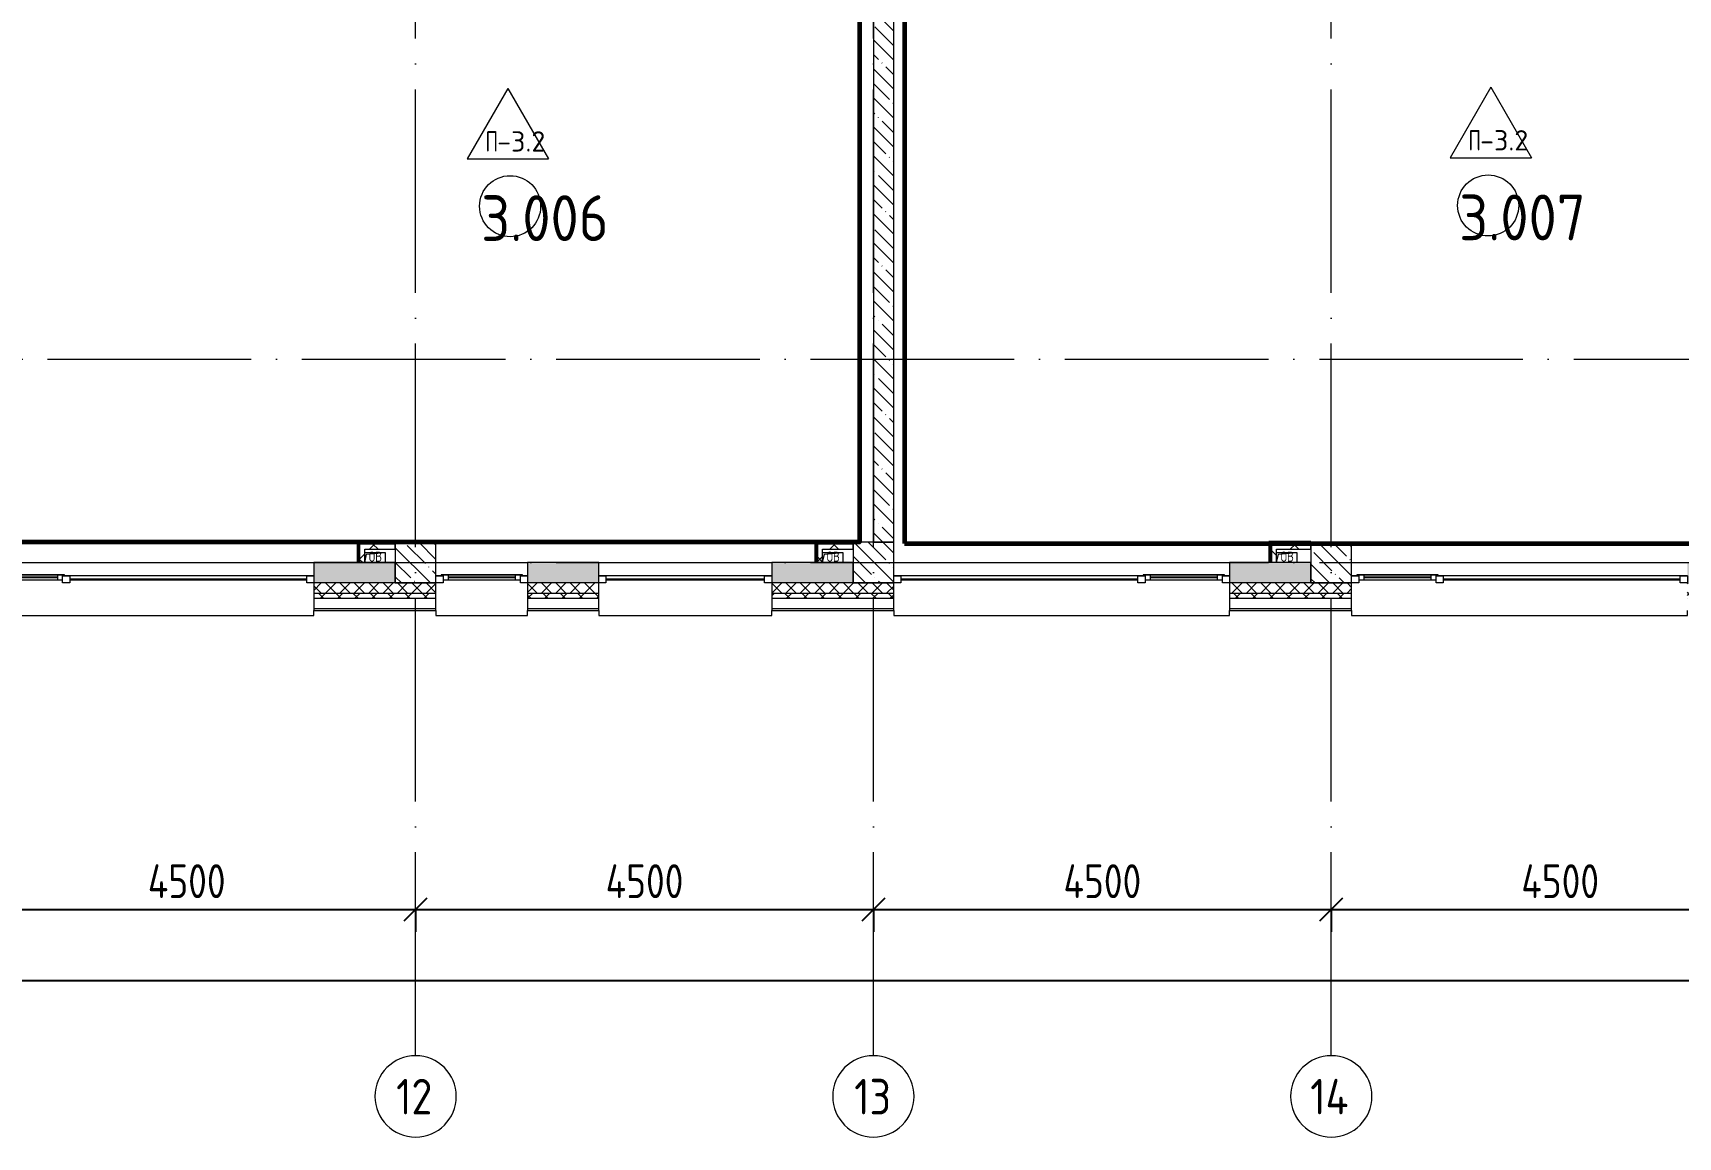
# Model space of a CAD drawing. Header units: millimetres. Extents: x -592259 to 288321, y -552984 to 293768.
# Drawn here: x 43100 to 59271, y -221364 to -210508 of the extents above; entities that cross this region are included whole.
import ezdxf

# ---------------------------------------------------------------- set-up
doc = ezdxf.new("R2010")
doc.units = ezdxf.units.MM
doc.linetypes.add('ADSK_Линия сетки', pattern=[2500, 2000, -250, 0, -250])
doc.layers.get('Defpoints').update_dxf_attribs({"color": 250})
for name, color, linetype, lineweight in [('2)Фархверки', 40, 'Continuous', 30), ('6.1) Шпаклевка 5 вып.', 160, 'Continuous', 60), ('A-____-____-DIMS', 250, 'Continuous', 9), ('A-AREA-____-IDEN', 250, 'Continuous', 9), ('A-DETL-GENF-OTLN', 250, 'Continuous', 5), ('A-FLOR-____-IDEN', 250, 'Continuous', 9), ('A-FLOR-____-OTLN', 250, 'Continuous', 9), ('A-GLAZ-____-MCUT', 250, 'Continuous', 9), ('A-GLAZ-____-OTLN', 250, 'Continuous', 5), ('A-WALL-____-MCUT', 250, 'Continuous', 13), ('A-WALL-____-PATT', 250, 'Continuous', 13), ('A-WALL-FNSH-MCUT', 250, 'Continuous', 13), ('I-WALL-____-OTLN', 250, 'Continuous', 9), ('S-COLS-____-MCUT', 250, 'Continuous', 25), ('S-COLS-____-OTLN', 250, 'Continuous', 9), ('S-GRID-____-IDEN', 250, 'Continuous', 9), ('S-GRID-____-OTLN', 250, 'Continuous', 9)]:
    doc.layers.add(name, color=color, linetype=linetype, lineweight=lineweight)
doc.styles.add('GOST Common', font='', dxfattribs={"width": 0.9, "height": 350})
doc.styles.add('ISOCPEUR', font='isocpeur.ttf', dxfattribs={"width": 0.8, "height": 100})
doc.styles.add('ISOCPEUR_1', font='isocpeur.ttf', dxfattribs={"width": 0.9, "height": 250})
doc.styles.add('ISOCPEUR_2', font='isocpeur.ttf', dxfattribs={"height": 160})
doc.styles.get("Standard").update_dxf_attribs({"font": 'ГОСТ тип А.ttf'})
doc.styles.get('GOST Common').set_extended_font_data('GOST Common')
doc.dimstyles.new('А3', dxfattribs={"dimtxt": 333, "dimasz": 222, "dimexe": 222, "dimexo": 111, "dimgap": 111, "dimtad": 1, "dimtoh": 1, "dimdec": 0, "dimrnd": 0.0015, "dimzin": 0, "dimdsep": 46, "dimtxsty": 'Standard', "dimblk": 'OBLIQUE', "dimcen": 0, "dimclrd": 7, "dimclre": 7, "dimclrt": 7, "dimadec": 0, "dimazin": 0, "dimtfac": 1, "dimtdec": 0, "dimtofl": 0, "dimtmove": 0, "dimatfit": 3, "dimfxl": 1, "dimtolj": 1, "dimtzin": 0, "dimarcsym": 0})
pattern_1 = [(135, (-3188.22, -259241.39), (-142.5612, -142.5612), []), (135, (-3045.66, -259241.39), (-142.5612, -142.5612), [252.016, -50.403, 3.353, -47.05])]
pattern_2 = [(45, (-3188.22, -259241.39), (-141.42136, 141.42136), []), (135, (-3188.22, -259241.39), (-141.42136, -141.42136), [])]

# ---------------------------------------------------------------- blocks, each defined once
blk = doc.blocks.new('Окно_СКБ_2Ст1 - Окно_СКБ_2Ст 3400-29018936-АР1_Маркировочный план 3 этажа')
at = {"layer": 'A-GLAZ-____-MCUT'}
for p, q in [((-1650, -195), (-1650, -125)), ((-1650, -125), (-1580, -125)), ((-1580, -125), (-1580, -195)), ((-820, -155), (-1580, -155)), ((-1580, -155), (-1580, -195)), ((-1530, -205), (-1530, -155)), ((-870, -205), (-870, -155)), ((-820, -195), (-820, -125)), ((-820, -125), (-750, -125)), ((-820, -195), (-820, -155)), ((-750, -125), (-750, -195)), ((1580, -195), (1580, -125)), ((1580, -125), (1650, -125)), ((1650, -125), (1650, -195)), ((-1580, -195), (-1650, -195)), ((-1580, -195), (-1600, -195)), ((-1600, -195), (-1600, -205)), ((-1600, -205), (-800, -205)), ((-800, -205), (-1600, -205)), ((-750, -195), (-820, -195)), ((-800, -195), (-820, -195)), ((-800, -205), (-800, -195)), ((1650, -195), (1580, -195))]:
    blk.add_line(p, q, dxfattribs=at)
at = {"layer": 'A-GLAZ-____-MCUT', "lineweight": 5}
for p, q in [((1580, -155), (-750, -155)), ((-1530, -175), (-870, -175)), ((-870, -185), (-1530, -185)), ((1580, -165), (-750, -165))]:
    blk.add_line(p, q, dxfattribs=at)
at = {"layer": 'A-GLAZ-____-OTLN'}
for p, q in [((-1650, -195), (-1600, -195)), ((-800, -195), (1650, -195))]:
    blk.add_line(p, q, dxfattribs=at)
blk = doc.blocks.new('Окно_СКБ_2Ст1 - Окно_СКБ_2Ст 3300_ОК2-29018968-АР1_Маркировочный план 3 этажа')
at = {"layer": 'A-GLAZ-____-MCUT'}
for p, q in [((-1650, -195), (-1650, -125)), ((-1650, -125), (-1580, -125)), ((-1580, -125), (-1580, -195)), ((750, -195), (750, -125)), ((750, -125), (820, -125)), ((820, -125), (820, -195)), ((1580, -155), (820, -155)), ((820, -155), (820, -195)), ((870, -205), (870, -155)), ((1530, -205), (1530, -155)), ((1580, -195), (1580, -125)), ((1580, -125), (1650, -125)), ((1580, -195), (1580, -155)), ((1650, -125), (1650, -195)), ((-1580, -195), (-1650, -195)), ((820, -195), (750, -195)), ((820, -195), (800, -195)), ((800, -195), (800, -205)), ((800, -205), (1600, -205)), ((1600, -205), (800, -205)), ((1650, -195), (1580, -195)), ((1600, -195), (1580, -195)), ((1600, -205), (1600, -195))]:
    blk.add_line(p, q, dxfattribs=at)
at = {"layer": 'A-GLAZ-____-MCUT', "lineweight": 5}
for p, q in [((750, -155), (-1580, -155)), ((750, -165), (-1580, -165)), ((870, -175), (1530, -175)), ((1530, -185), (870, -185))]:
    blk.add_line(p, q, dxfattribs=at)
at = {"layer": 'A-GLAZ-____-OTLN'}
for p, q in [((-1650, -195), (800, -195)), ((1600, -195), (1650, -195))]:
    blk.add_line(p, q, dxfattribs=at)
blk = doc.blocks.new('Окно_СКБ_2Ст1 - Окно_СКБ_2Ст_3300_ОК1-29020644-АР1_Маркировочный план 3 этажа')
at = {"layer": 'A-GLAZ-____-MCUT'}
for p, q in [((-1650, -195), (-1650, -125)), ((-1650, -125), (-1580, -125)), ((-1580, -125), (-1580, -195)), ((750, -195), (750, -125)), ((750, -125), (820, -125)), ((820, -125), (820, -195)), ((1580, -155), (820, -155)), ((820, -155), (820, -195)), ((870, -205), (870, -155)), ((1530, -205), (1530, -155)), ((1580, -195), (1580, -125)), ((1580, -125), (1650, -125)), ((1580, -195), (1580, -155)), ((1650, -125), (1650, -195)), ((-1580, -195), (-1650, -195)), ((820, -195), (750, -195)), ((820, -195), (800, -195)), ((800, -195), (800, -205)), ((800, -205), (1600, -205)), ((1600, -205), (800, -205)), ((1650, -195), (1580, -195)), ((1600, -195), (1580, -195)), ((1600, -205), (1600, -195))]:
    blk.add_line(p, q, dxfattribs=at)
at = {"layer": 'A-GLAZ-____-MCUT', "lineweight": 5}
for p, q in [((750, -155), (-1580, -155)), ((750, -165), (-1580, -165)), ((870, -175), (1530, -175)), ((1530, -185), (870, -185))]:
    blk.add_line(p, q, dxfattribs=at)
at = {"layer": 'A-GLAZ-____-OTLN'}
for p, q in [((-1650, -195), (800, -195)), ((1600, -195), (1650, -195))]:
    blk.add_line(p, q, dxfattribs=at)
blk = doc.blocks.new('Окно_СКБ_1Ст1 - 120_Окно_СКБ_1Ст_900_ОК3л-29018700-АР1_Маркировочный план 3 этажа')
at = {"layer": 'A-GLAZ-____-MCUT'}
for p, q in [((-450, -195), (-450, -125)), ((-450, -125), (-380, -125)), ((-380, -125), (-380, -195)), ((380, -155), (-380, -155)), ((-380, -155), (-380, -195)), ((-330, -205), (-330, -155)), ((330, -205), (330, -155)), ((380, -195), (380, -125)), ((380, -125), (450, -125)), ((380, -195), (380, -155)), ((450, -125), (450, -195)), ((-380, -195), (-450, -195)), ((-380, -195), (-400, -195)), ((-400, -195), (-400, -205)), ((-400, -205), (400, -205)), ((400, -205), (-400, -205)), ((450, -195), (380, -195)), ((400, -195), (380, -195)), ((400, -205), (400, -195))]:
    blk.add_line(p, q, dxfattribs=at)
at = {"layer": 'A-GLAZ-____-MCUT', "lineweight": 5}
for p, q in [((-330, -175), (330, -175)), ((330, -185), (-330, -185))]:
    blk.add_line(p, q, dxfattribs=at)
at = {"layer": 'A-GLAZ-____-OTLN'}
for p, q in [((-450, -195), (-400, -195)), ((400, -195), (450, -195))]:
    blk.add_line(p, q, dxfattribs=at)
blk = doc.blocks.new('Окно_СКБ_1Ст1 - 120_Окно_СКБ_1Ст_1700_ОК19Л-29018918-АР1_Маркировочный план 3 этажа')
at = {"layer": 'A-GLAZ-____-MCUT'}
for p, q in [((-850, -195), (-850, -125)), ((-850, -125), (-780, -125)), ((-780, -125), (-780, -195)), ((780, -195), (780, -125)), ((780, -125), (850, -125)), ((850, -125), (850, -195)), ((-780, -195), (-850, -195)), ((850, -195), (780, -195))]:
    blk.add_line(p, q, dxfattribs=at)
at = {"layer": 'A-GLAZ-____-MCUT', "lineweight": 5}
for p, q in [((780, -155), (-780, -155)), ((780, -165), (-780, -165))]:
    blk.add_line(p, q, dxfattribs=at)
at = {"layer": 'A-GLAZ-____-OTLN'}
blk.add_line((-850, -195), (850, -195), dxfattribs=at)
blk = doc.blocks.new('WNW_Отлив1 - Отлив_металлический 2-28598290-АР1_Маркировочный план 3 этажа')
at = {"layer": 'A-GLAZ-____-OTLN'}
for p, q in [((1650, 320), (-1650, 320)), ((-1650, 320), (-1650, 270)), ((1650, 270), (1650, 320))]:
    blk.add_line(p, q, dxfattribs=at)
blk = doc.blocks.new('WNW_Отлив1 - Отлив_металлический 2-28596055-АР1_Маркировочный план 3 этажа')
at = {"layer": 'A-GLAZ-____-OTLN'}
for p, q in [((450, 320), (-450, 320)), ((-450, 320), (-450, 270)), ((450, 270), (450, 320))]:
    blk.add_line(p, q, dxfattribs=at)
blk = doc.blocks.new('WNW_Отлив1 - Отлив_металлический 2-28595994-АР1_Маркировочный план 3 этажа')
at = {"layer": 'A-GLAZ-____-OTLN'}
for p, q in [((850, 320), (-850, 320)), ((-850, 320), (-850, 270)), ((850, 270), (850, 320))]:
    blk.add_line(p, q, dxfattribs=at)
blk = doc.blocks.new('_Wn_-As_OpeningMEP_floor__Rectangular - _Wn_-As_OpeningMEP_floor__Rectangular-35307840-АР1_Маркировочный план 3 этажа')
at = {"layer": 'A-DETL-GENF-OTLN', "lineweight": 5}
for p, q in [((-100, 0), (-82, 82)), ((-82, 82), (100, 100))]:
    blk.add_line(p, q, dxfattribs=at)
blk = doc.blocks.new('_Wn_-As_OpeningMEP_floor__Rectangular - _Wn_-As_OpeningMEP_floor__Rectangular-V80-АР1_Маркировочный план 3 этажа')
at = {"layer": 'A-DETL-GENF-OTLN', "lineweight": 5}
for p, q in [((-100, 0), (-82, 82)), ((-82, 82), (100, 100))]:
    blk.add_line(p, q, dxfattribs=at)
blk = doc.blocks.new('Ось сетки - Круг_Ø8 мм-39983606-АР1_Маркировочный план 3 этажа')
at = {"layer": 'S-GRID-____-IDEN'}
for start, end in [(360, 180), (180, 360)]:
    blk.add_arc((0, 0), 4, start, end, dxfattribs=at)
blk = doc.blocks.new('_Oblique')
at = {"color": 0, "linetype": 'ByBlock', "lineweight": -2}
blk.add_line((-0.5, -0.5), (0.5, 0.5), dxfattribs=at)
blk = doc.blocks.new('*D3084')
at = {"layer": 'A-____-____-DIMS', "color": 7, "lineweight": -2, "transparency": 16777216}
for p, q in [((42362, -219125), (46862, -219125)), ((42362, -219136), (42362, -219347)), ((46862, -219136), (46862, -219347))]:
    blk.add_line(p, q, dxfattribs=at)
at = {"layer": 'Defpoints', "color": 0, "transparency": 16777216}
for p in [(42362, -219025), (46862, -219025), (46862, -219125)]:
    blk.add_point(p, dxfattribs=at)
at = {"layer": 'A-____-____-DIMS', "color": 7, "lineweight": -2, "transparency": 16777216, "xscale": 222, "yscale": 222, "zscale": 222, "rotation": 180}
blk.add_blockref('_Oblique', (42362, -219125), dxfattribs=at)
at = {"layer": 'A-____-____-DIMS', "color": 7, "lineweight": -2, "transparency": 16777216, "xscale": 222, "yscale": 222, "zscale": 222}
blk.add_blockref('_Oblique', (46862, -219125), dxfattribs=at)
at = {"layer": 'A-____-____-DIMS', "color": 7, "transparency": 16777216, "insert": (44612, -218848), "char_height": 333, "width": 2.57, "attachment_point": 5}
blk.add_mtext('\\A1;4500', dxfattribs=at)
blk = doc.blocks.new('*D3085')
at = {"layer": 'A-____-____-DIMS', "color": 7, "lineweight": -2, "transparency": 16777216}
for p, q in [((46862, -219125), (51362, -219125)), ((46862, -219136), (46862, -219347)), ((51362, -219136), (51362, -219347))]:
    blk.add_line(p, q, dxfattribs=at)
at = {"layer": 'Defpoints', "color": 0, "transparency": 16777216}
for p in [(46862, -219025), (51362, -219025), (51362, -219125)]:
    blk.add_point(p, dxfattribs=at)
at = {"layer": 'A-____-____-DIMS', "color": 7, "lineweight": -2, "transparency": 16777216, "xscale": 222, "yscale": 222, "zscale": 222, "rotation": 180}
blk.add_blockref('_Oblique', (46862, -219125), dxfattribs=at)
at = {"layer": 'A-____-____-DIMS', "color": 7, "lineweight": -2, "transparency": 16777216, "xscale": 222, "yscale": 222, "zscale": 222}
blk.add_blockref('_Oblique', (51362, -219125), dxfattribs=at)
at = {"layer": 'A-____-____-DIMS', "color": 7, "transparency": 16777216, "insert": (49112, -218848), "char_height": 333, "width": 2.57, "attachment_point": 5}
blk.add_mtext('\\A1;4500', dxfattribs=at)
blk = doc.blocks.new('*D3086')
at = {"layer": 'A-____-____-DIMS', "color": 7, "lineweight": -2, "transparency": 16777216}
for p, q in [((51362, -219125), (55862, -219125)), ((51362, -219136), (51362, -219347)), ((55862, -219136), (55862, -219347))]:
    blk.add_line(p, q, dxfattribs=at)
at = {"layer": 'Defpoints', "color": 0, "transparency": 16777216}
for p in [(51362, -219025), (55862, -219025), (55862, -219125)]:
    blk.add_point(p, dxfattribs=at)
at = {"layer": 'A-____-____-DIMS', "color": 7, "lineweight": -2, "transparency": 16777216, "xscale": 222, "yscale": 222, "zscale": 222, "rotation": 180}
blk.add_blockref('_Oblique', (51362, -219125), dxfattribs=at)
at = {"layer": 'A-____-____-DIMS', "color": 7, "lineweight": -2, "transparency": 16777216, "xscale": 222, "yscale": 222, "zscale": 222}
blk.add_blockref('_Oblique', (55862, -219125), dxfattribs=at)
at = {"layer": 'A-____-____-DIMS', "color": 7, "transparency": 16777216, "insert": (53612, -218848), "char_height": 333, "width": 2.57, "attachment_point": 5}
blk.add_mtext('\\A1;4500', dxfattribs=at)
blk = doc.blocks.new('*D3087')
at = {"layer": 'A-____-____-DIMS', "color": 7, "lineweight": -2, "transparency": 16777216}
for p, q in [((55862, -219125), (60362, -219125)), ((55862, -219136), (55862, -219347)), ((60362, -219136), (60362, -219347))]:
    blk.add_line(p, q, dxfattribs=at)
at = {"layer": 'Defpoints', "color": 0, "transparency": 16777216}
for p in [(55862, -219025), (60362, -219025), (60362, -219125)]:
    blk.add_point(p, dxfattribs=at)
at = {"layer": 'A-____-____-DIMS', "color": 7, "lineweight": -2, "transparency": 16777216, "xscale": 222, "yscale": 222, "zscale": 222, "rotation": 180}
blk.add_blockref('_Oblique', (55862, -219125), dxfattribs=at)
at = {"layer": 'A-____-____-DIMS', "color": 7, "lineweight": -2, "transparency": 16777216, "xscale": 222, "yscale": 222, "zscale": 222}
blk.add_blockref('_Oblique', (60362, -219125), dxfattribs=at)
at = {"layer": 'A-____-____-DIMS', "color": 7, "transparency": 16777216, "insert": (58112, -218848), "char_height": 333, "width": 2.57, "attachment_point": 5}
blk.add_mtext('\\A1;4500', dxfattribs=at)
blk = doc.blocks.new('AAR_СКБ_Марка_Помещения_мал - Номер-28977439-АР1_Маркировочный план 3 этажа')
at = {"layer": 'A-AREA-____-IDEN'}
blk.add_circle((-0.03, 0), 3, dxfattribs=at)
blk = doc.blocks.new('AAR_СКБ_Марка_Перекрытия - Марка пола-17325028-АР1_Маркировочный план 3 этажа')
at = {"layer": 'A-FLOR-____-IDEN'}
for p, q in [((0, 6.93), (-4, 0)), ((0, 6.93), (4, 0)), ((-4, 0), (4, 0))]:
    blk.add_line(p, q, dxfattribs=at)
blk = doc.blocks.new('*D3067')
at = {"layer": 'A-____-____-DIMS', "color": 7, "lineweight": -2, "transparency": 16777216}
for p, q in [((-3188, -219825), (65962, -219825)), ((-3188, -219836), (-3188, -220047)), ((65962, -219836), (65962, -220047))]:
    blk.add_line(p, q, dxfattribs=at)
at = {"layer": 'Defpoints', "color": 0, "transparency": 16777216}
for p in [(-3188, -219725), (65962, -219725), (65962, -219825)]:
    blk.add_point(p, dxfattribs=at)
at = {"layer": 'A-____-____-DIMS', "color": 7, "lineweight": -2, "transparency": 16777216, "xscale": 222, "yscale": 222, "zscale": 222, "rotation": 180}
blk.add_blockref('_Oblique', (-3188, -219825), dxfattribs=at)
at = {"layer": 'A-____-____-DIMS', "color": 7, "lineweight": -2, "transparency": 16777216, "xscale": 222, "yscale": 222, "zscale": 222}
blk.add_blockref('_Oblique', (65962, -219825), dxfattribs=at)
at = {"layer": 'A-____-____-DIMS', "color": 7, "transparency": 16777216, "insert": (31387, -219548), "char_height": 333, "width": 2.92, "attachment_point": 5}
blk.add_mtext('\\A1;69150', dxfattribs=at)

msp = doc.modelspace()

# ---------------------------------------------------------------- hatches: boundary and pattern name
at = {"layer": 'A-WALL-____-PATT', "lineweight": 15, "true_color": 0x000000}
h = msp.add_hatch(dxfattribs=at)
h.set_pattern_fill('FP_24', color=18, style=0, pattern_type=2)
h.set_pattern_definition(pattern_1)
h.paths.add_polyline_path([(51561.7763, -215516.3886), (51561.7544, -208466.3892), (51361.7763, -208466.3892), (51361.7763, -215516.3886)])
h = msp.add_hatch(dxfattribs=at)
h.set_pattern_fill('FP_51', color=18, style=0, pattern_type=2)
h.set_pattern_definition(pattern_2)
h.paths.add_polyline_path([(46357.6765, -215716.3886), (46361.7763, -215715.9476), (46361.7763, -215534.3886), (46311.7763, -215534.3886), (46311.7763, -215716.3886), (46353.4151, -215716.3886)])
h = msp.add_hatch(dxfattribs=at)
h.set_pattern_fill('FP_51', color=18, style=0, pattern_type=2)
h.set_pattern_definition(pattern_2)
h.paths.add_polyline_path([(46363.0645, -215584.3886), (46661.7544, -215584.3886), (46661.7544, -215534.3886), (46361.7763, -215534.3886), (46361.7763, -215584.3886)])
h = msp.add_hatch(dxfattribs=at)
h.set_pattern_fill('FP_51', color=18, style=0, pattern_type=2)
h.set_pattern_definition(pattern_2)
h.paths.add_polyline_path([(50853.4151, -215716.3886), (50861.7763, -215715.9476), (50861.7763, -215534.3886), (50811.7763, -215534.3886), (50811.7763, -215716.3886)])
h = msp.add_hatch(dxfattribs=at)
h.set_pattern_fill('FP_51', color=18, style=0, pattern_type=2)
h.set_pattern_definition(pattern_2)
h.paths.add_polyline_path([(50861.7763, -215584.3886), (51161.7544, -215584.3886), (51161.7544, -215534.3886), (50861.7763, -215534.3886), (50861.7763, -215577.3899)])
h = msp.add_hatch(dxfattribs=at)
h.set_pattern_fill('FP_51', color=18, style=0, pattern_type=2)
h.set_pattern_definition(pattern_2)
h.paths.add_polyline_path([(55324.2374, -215716.3886), (55324.3186, -215715.9432), (55324.2374, -215534.3886), (55274.3186, -215534.3886), (55274.3186, -215716.3886), (55319.6245, -215716.3886)])
h = msp.add_hatch(dxfattribs=at)
h.set_pattern_fill('FP_51', color=18, style=0, pattern_type=2)
h.set_pattern_definition(pattern_2)
h.paths.add_polyline_path([(55324.3186, -215584.3886), (55661.7544, -215584.3886), (55661.7544, -215534.3886), (55324.3186, -215534.3886), (55324.3186, -215577.3899)])
h = msp.add_hatch(dxfattribs=at)
h.set_pattern_fill('FP_50', color=18, style=0, pattern_type=2)
h.set_pattern_definition([(50, (-3188.22, -259241.4), (364.3679, -31.8783), [38.1, -419.1]), (355, (-3188.22, -259241.4), (-70.4859, 382.1133), [30.48, -335.28]), (100.451, (-3157.86, -259244.05), (293.885, 350.2334), [32.38, -356.18]), (46.184, (-3188.22, -259139.8), (542.1585, -84.0858), [57.15, -628.65]), (96.636, (-3143.04, -259146.8), (474.805, 494.8554), [48.57, -534.27]), (351.184, (-3188.2, -259139.8), (474.8102, 494.85), [45.72, -502.92]), (21, (-3137.42, -259165.2), (303.2285, -204.5305), [38.1, -419.1]), (326, (-3137.42, -259165.2), (123.6039, 368.376), [30.48, -335.28]), (71.451, (-3112.15, -259182.23), (426.8341, 163.8427), [32.38, -356.18]), (37.5, (-3188.22, -259241.39), (6.17665, 169.11015), [16.764, -314.452, 16.764, -323.596, -336.55]), (37.5, (-3188.22, -259241.39), (6.17665, 169.11015), [-671.576, 16.764, -319.786]), (7.5, (-3188.22, -259241.39), (133.63888, 200.3615), [16.764, -177.292, 16.764, -306.832, -128.27]), (7.5, (-3188.22, -259241.39), (133.63888, 200.3615), [-517.652, 16.764, -111.506]), (327.5, (-3301.51, -259241.39), (271.18182, -11.45836), [16.764, -110.236, 16.764, -379.476, -525.78]), (327.5, (-3301.51, -259241.39), (271.18182, -11.45836), [-523.24, 16.764, -509.016]), (317.5, (-3352.3, -259241.4), (296.2585, 50.85285), [16.764, -148.336, 16.764, -246.38, -373.38]), (317.5, (-3352.3, -259241.4), (296.2585, 50.85285), [-428.244, 16.764, -356.616])])
h.paths.add_polyline_path([(-2838.2456, -215916.3886), (-2438.2237, -215916.3886), (-2438.2237, -215716.3886), (-2988.2456, -215716.3886), (-2988.2456, -215916.3886)])
h.paths.add_polyline_path([(1361.7763, -215916.3886), (2061.7763, -215916.3886), (2061.7763, -215716.3886), (1261.7544, -215716.3886), (1261.7544, -215916.3886), (1346.8153, -215916.3886)])
h.paths.add_polyline_path([(5761.7544, -215916.3886), (6561.7763, -215916.3886), (6561.7763, -215716.3886), (5761.7544, -215716.3886), (5761.7544, -215880.8938)])
h.paths.add_polyline_path([(10361.7763, -215916.3886), (11061.7763, -215916.3886), (11061.7763, -215716.3886), (10261.7544, -215716.3886), (10261.7544, -215916.3886)])
h.paths.add_polyline_path([(11961.7763, -215916.3886), (12661.7763, -215916.3886), (12661.7763, -215716.3886), (11961.7763, -215716.3886), (11961.7763, -215790.0732)])
h.paths.add_polyline_path([(14761.7544, -215916.3886), (15561.7763, -215916.3886), (15561.7763, -215716.3886), (14761.7544, -215716.3886)])
h.paths.add_polyline_path([(19382.1845, -215916.3886), (20061.7763, -215916.3886), (20061.7763, -215716.3886), (19261.7544, -215716.3886), (19261.7544, -215916.3886), (19361.7763, -215916.3886)])
h.paths.add_polyline_path([(23934.7374, -215916.3886), (24561.7763, -215916.3886), (24561.7763, -215716.3886), (23761.7544, -215716.3886), (23761.7544, -215916.3886), (23929.8461, -215916.3886)])
h.paths.add_polyline_path([(32470.3361, -215916.3886), (32761.7544, -215916.3886), (32761.7544, -215716.3886), (32361.7763, -215716.3886), (32361.7763, -215916.3886), (32461.7763, -215916.3886)])
h.paths.add_polyline_path([(28696.7116, -215916.3886), (29061.7763, -215916.3886), (29061.7763, -215716.3886), (28261.7544, -215716.3886), (28261.7544, -215916.3886), (28590.3478, -215916.3886)])
h.paths.add_polyline_path([(30661.7763, -215916.3886), (30661.7763, -215716.3886), (29961.7763, -215716.3886), (29961.7763, -215916.3886)])
h.paths.add_polyline_path([(37349.5314, -215916.3886), (37661.7544, -215916.3886), (37661.7544, -215716.3886), (36861.7763, -215716.3886), (36861.7763, -215916.3886), (37161.7763, -215916.3886)])
h.paths.add_polyline_path([(33310.4662, -215916.3886), (33561.7763, -215916.3886), (33561.7763, -215716.3886), (33161.7544, -215716.3886), (33161.7544, -215916.3886), (33261.7763, -215916.3886)])
h.paths.add_polyline_path([(41697.2383, -215916.3886), (42161.7544, -215916.3886), (42161.7544, -215716.3886), (41361.7763, -215716.3886), (41361.7763, -215916.3886), (41686.2329, -215916.3886)])
h.paths.add_polyline_path([(51161.7544, -215916.3886), (51161.7544, -215716.3886), (50361.7763, -215716.3886), (50361.7763, -215916.3886), (51061.7763, -215916.3886)])
h.paths.add_polyline_path([(45998.2911, -215916.3886), (46661.7544, -215916.3886), (46661.7544, -215716.3886), (45861.7763, -215716.3886), (45861.7763, -215916.3886)])
h.paths.add_polyline_path([(48661.7763, -215916.3886), (48661.7763, -215716.3886), (47961.7763, -215716.3886), (47961.7763, -215916.3886)])
h.paths.add_polyline_path([(55249.3186, -215916.3886), (55661.7544, -215916.3886), (55661.7544, -215716.3886), (54861.7763, -215716.3886), (54861.7763, -215916.3886), (55225.8002, -215916.3886)])
h.paths.add_polyline_path([(59948.3621, -215916.3886), (60161.7544, -215916.3886), (60161.7544, -215716.3886), (59361.7763, -215716.3886), (59361.7763, -215916.3886), (59937.3398, -215916.3886)])
h.paths.add_polyline_path([(61536.8153, -215916.3886), (62161.7763, -215916.3886), (62161.7763, -215716.3886), (61461.7763, -215716.3886), (61461.7763, -215916.3886)])
h.paths.add_polyline_path([(65841.7763, -215916.3886), (65861.7763, -215916.3289), (65861.7763, -215716.3886), (63861.7763, -215716.3886), (63861.7763, -215916.3886), (65606.7479, -215916.3886)])
h = msp.add_hatch(dxfattribs=at)
h.set_pattern_fill('FP_16', color=18, style=0, pattern_type=2)
h.set_pattern_definition([(135, (-3188.22, -259241.39), (-84.85281, -84.85281), []), (225, (-3188.22, -259241.39), (84.85281, -84.85281), [])])
h.paths.add_polyline_path([(65861.7763, -216066.3886), (65861.7763, -216016.3886), (63861.7763, -216016.3886), (63861.7763, -216066.3886), (65841.7763, -216066.3886)])
h.paths.add_polyline_path([(61536.8153, -216066.3886), (62161.7763, -216066.3886), (62161.7763, -216016.3886), (61461.7763, -216016.3886), (61461.7763, -216066.3886)])
h.paths.add_polyline_path([(60561.7763, -216066.3886), (60561.7544, -216016.3895), (59361.7763, -216016.3886), (59361.7763, -216066.3886), (60561.7544, -216066.3886)])
h.paths.add_polyline_path([(56061.7544, -216066.3886), (56061.7763, -216066.3886), (56061.7544, -216016.3895), (54861.7763, -216016.3886), (54861.7763, -216066.3886), (55802.5195, -216066.3886)])
h.paths.add_polyline_path([(51561.7544, -216066.3886), (51561.7763, -216066.3886), (51561.7544, -216016.3895), (50361.7763, -216016.3886), (50361.7763, -216066.3886), (51161.7544, -216066.3886)])
h.paths.add_polyline_path([(47961.7763, -216066.3886), (48661.7763, -216066.3886), (48661.7763, -216016.3886), (47961.7763, -216016.3886)])
h.paths.add_polyline_path([(47061.7544, -216066.3886), (47061.7763, -216066.3886), (47061.7544, -216016.3895), (45861.7763, -216016.3886), (45861.7763, -216066.3886), (46661.7544, -216066.3886)])
h.paths.add_polyline_path([(41361.7763, -216066.3886), (42561.7763, -216066.3886), (42561.7544, -216016.3895), (41361.7763, -216016.3886)])
h.paths.add_polyline_path([(36861.7763, -216066.3886), (38061.7763, -216066.3886), (38061.7544, -216016.3895), (36861.7763, -216016.3886)])
h.paths.add_polyline_path([(32522.3062, -216066.3886), (33561.7763, -216066.3886), (33561.7763, -216016.3886), (32361.7763, -216016.3886), (32361.7763, -216066.3886), (32514.9693, -216066.3886)])
h.paths.add_polyline_path([(29961.7763, -216066.3886), (30661.7763, -216066.3886), (30661.7763, -216016.3886), (29961.7763, -216016.3886)])
h.paths.add_polyline_path([(28392.3886, -216066.3886), (29061.7763, -216066.3886), (29061.7763, -216016.3886), (27861.7763, -216016.3886), (27861.7763, -216066.3886), (28361.7763, -216066.3886)])
h.paths.add_polyline_path([(23899.6826, -216066.3886), (24561.7763, -216066.3886), (24561.7763, -216016.3886), (23361.7763, -216016.3886), (23361.7763, -216066.3886), (23861.7763, -216066.3886)])
h.paths.add_polyline_path([(19361.7763, -216066.3886), (20061.7763, -216066.3886), (20061.7763, -216016.3886), (18861.7763, -216016.3886), (18861.7763, -216066.3886), (19261.7544, -216066.3886)])
h.paths.add_polyline_path([(14861.7763, -216066.3886), (15561.7763, -216066.3886), (15561.7763, -216016.3886), (14361.7763, -216016.3886), (14361.7763, -216066.3886), (14859.7355, -216066.3886)])
h.paths.add_polyline_path([(12548.5707, -216066.3886), (12661.7763, -216066.3886), (12661.7763, -216016.3886), (11961.7763, -216016.3886), (11961.7763, -216066.3886)])
h.paths.add_polyline_path([(9861.7763, -216066.3886), (11061.7763, -216066.3886), (11061.7763, -216016.3886), (9861.7763, -216016.3886)])
h.paths.add_polyline_path([(5627.9389, -216066.3886), (6561.7763, -216066.3886), (6561.7763, -216016.3886), (5361.7763, -216016.3886), (5361.7763, -216066.3886)])
h.paths.add_polyline_path([(1346.8153, -216066.3886), (2061.7763, -216066.3886), (2061.7763, -216016.3886), (861.7763, -216016.3886), (861.7763, -216066.3886), (1261.7544, -216066.3886)])
h.paths.add_polyline_path([(-3088.2237, -216066.3886), (-2438.2237, -216066.3886), (-2438.2237, -216016.3886), (-3538.2456, -216016.3886), (-3538.2456, -216066.3886), (-3388.1847, -216066.3886)])
h = msp.add_hatch(dxfattribs=at)
h.set_pattern_fill('FP_17', color=18, style=0, pattern_type=2)
h.set_pattern_definition([(45, (-3188.22, -259241.39), (-70.71068, 70.71068), []), (135, (-3188.22, -259241.39), (-70.71068, -70.71068), [])])
h.paths.add_polyline_path([(65861.7763, -216016.3886), (65861.7763, -215916.3886), (63861.7763, -215916.3886), (63861.7763, -216016.3886), (65841.7763, -216016.3886)])
h.paths.add_polyline_path([(61736.8153, -216016.3886), (62161.7763, -216016.3886), (62161.7763, -215916.3886), (61461.7763, -215916.3886), (61461.7763, -216016.3886), (61583.34, -216016.3886)])
h.paths.add_polyline_path([(59839.5547, -216016.3886), (60561.7763, -216016.3886), (60561.7544, -215916.3886), (59361.7763, -215916.3886), (59361.7763, -216016.3886)])
h.paths.add_polyline_path([(56061.7544, -216016.3886), (56061.7763, -216016.3886), (56061.7544, -215916.3886), (54861.7763, -215916.3886), (54861.7763, -216016.3886), (55802.5195, -216016.3886)])
h.paths.add_polyline_path([(51561.7544, -216016.3886), (51561.7763, -216016.3886), (51561.7544, -215916.3886), (50361.7763, -215916.3886), (50361.7763, -216016.3886), (51161.7544, -216016.3886)])
h.paths.add_polyline_path([(45861.7763, -216016.3886), (47061.7763, -216016.3886), (47061.7544, -215916.3886), (45861.7763, -215916.3886)])
h.paths.add_polyline_path([(47961.7763, -216016.3886), (48661.7763, -216016.3886), (48661.7763, -215916.3886), (47961.7763, -215916.3886)])
h.paths.add_polyline_path([(41694.385, -216016.3886), (42561.7763, -216016.3886), (42561.7544, -215916.3886), (41361.7763, -215916.3886), (41361.7763, -216016.3886), (41687.8633, -216016.3886)])
h.paths.add_polyline_path([(37361.7763, -216016.3886), (38061.7763, -216016.3886), (38061.7544, -215916.3886), (36861.7763, -215916.3886), (36861.7763, -216016.3886), (37345.4498, -216016.3886)])
h.paths.add_polyline_path([(33310.4662, -216016.3886), (33561.7763, -216016.3886), (33561.7763, -215916.3886), (32361.7763, -215916.3886), (32361.7763, -216016.3886), (33261.7763, -216016.3886)])
h.paths.add_polyline_path([(28561.7763, -216016.3886), (29061.7763, -216016.3886), (29061.7763, -215916.3886), (27861.7763, -215916.3886), (27861.7763, -216016.3886), (28467.2111, -216016.3886)])
h.paths.add_polyline_path([(30661.7763, -216016.3886), (30661.7763, -215916.3886), (29961.7763, -215916.3886), (29961.7763, -216016.3886)])
h.paths.add_polyline_path([(23761.7544, -216016.3886), (24561.7763, -216016.3886), (24561.7763, -215916.3886), (23361.7763, -215916.3886), (23361.7763, -216016.3886), (23506.2378, -216016.3886)])
h.paths.add_polyline_path([(20061.7763, -216016.3886), (20061.7763, -215916.3886), (18861.7763, -215916.3886), (18861.7763, -216016.3886), (19599.8716, -216016.3886)])
h.paths.add_polyline_path([(14861.7763, -216016.3886), (15561.7763, -216016.3886), (15561.7763, -215916.3886), (14361.7763, -215916.3886), (14361.7763, -216016.3886), (14855.448, -216016.3886)])
h.paths.add_polyline_path([(12548.5707, -216016.3886), (12661.7763, -216016.3886), (12661.7763, -215916.3886), (11961.7763, -215916.3886), (11961.7763, -216016.3886)])
h.paths.add_polyline_path([(10261.7544, -216016.3886), (11061.7763, -216016.3886), (11061.7763, -215916.3886), (9861.7763, -215916.3886), (9861.7763, -216016.3886), (10241.6935, -216016.3886)])
h.paths.add_polyline_path([(5627.9389, -216016.3886), (6561.7763, -216016.3886), (6561.7763, -215916.3886), (5361.7763, -215916.3886), (5361.7763, -216016.3886)])
h.paths.add_polyline_path([(1467.7525, -216016.3886), (2061.7763, -216016.3886), (2061.7763, -215916.3886), (861.7763, -215916.3886), (861.7763, -216016.3886), (1416.1993, -216016.3886)])
h.paths.add_polyline_path([(-3388.2456, -216016.3886), (-2438.2237, -216016.3886), (-2438.2237, -215916.3886), (-3488.2456, -215916.3886), (-3488.2456, -216016.3886), (-3438.2511, -216016.3886)])
at = {"layer": 'S-COLS-____-OTLN', "lineweight": 5, "true_color": 0x000000}
h = msp.add_hatch(dxfattribs=at)
h.set_pattern_fill('FP_24', color=18, style=0, pattern_type=2)
h.set_pattern_definition(pattern_1)
h.paths.add_polyline_path([(46661.7544, -215916.3886), (47061.7544, -215916.3886), (47061.7544, -215516.3886), (46661.7544, -215516.3886), (46661.7544, -215756.0287)])
h = msp.add_hatch(dxfattribs=at)
h.set_pattern_fill('FP_24', color=18, style=0, pattern_type=2)
h.set_pattern_definition(pattern_1)
h.paths.add_polyline_path([(51561.7544, -215916.3886), (51561.7544, -215516.3886), (51161.7544, -215516.3886), (51161.7544, -215916.3886)])
h = msp.add_hatch(dxfattribs=at)
h.set_pattern_fill('FP_24', color=18, style=0, pattern_type=2)
h.set_pattern_definition(pattern_1)
h.paths.add_polyline_path([(56061.7544, -215916.3886), (56061.7544, -215516.3886), (55661.7544, -215516.3886), (55661.7763, -215916.3886), (55802.5195, -215916.3886)])

# ---------------------------------------------------------------- linework, layer by layer
at = {"layer": '6.1) Шпаклевка 5 вып.'}
for points in [[(42561.7544, -208511.0427), (51226.0096, -208511.0427), (51226.0096, -215516.3886), (42561.7544, -215516.3886)], [(51667.0121, -215527.3953), (61710.8818, -215527.3953), (61710.8818, -208502.5333), (51667.0121, -208502.5333)]]:
    msp.add_lwpolyline(points, close=True, dxfattribs=at)
at = {"layer": 'A-FLOR-____-OTLN', "color": 18, "lineweight": 5, "true_color": 0x000000}
for p, q in [((46361.7763, -215615.9476), (46561.7763, -215615.9476)), ((46561.7763, -215615.9476), (46561.7763, -215715.9476)), ((50861.7763, -215615.9476), (51061.7763, -215615.9476)), ((51061.7763, -215615.9476), (51061.7763, -215715.9476)), ((55324.3186, -215615.9476), (55524.2374, -215615.9476)), ((55524.2374, -215615.9476), (55524.2374, -215715.9476)), ((46561.7763, -215715.9476), (46361.7763, -215715.9476)), ((51061.7763, -215715.9476), (50861.7763, -215715.9476)), ((55524.2374, -215715.9476), (55324.3186, -215715.9476))]:
    msp.add_line(p, q, dxfattribs=at)
at = {"layer": 'A-WALL-____-MCUT', "color": 18, "lineweight": 15, "true_color": 0x000000}
for p, q in [((51361.7763, -208466.3892), (51361.7763, -215516.3886)), ((51561.7763, -215516.3886), (51561.7763, -208466.3892)), ((46299.2763, -215521.8886), (46299.2763, -215716.3886)), ((46661.7544, -215521.8886), (46299.2763, -215521.8886)), ((46311.7763, -215534.3886), (46311.7763, -215716.3886)), ((46661.7544, -215534.3886), (46311.7763, -215534.3886)), ((46661.7544, -215584.3886), (46661.7544, -215534.3886)), ((50799.2763, -215521.8886), (50799.2763, -215716.3886)), ((51161.7544, -215521.8886), (50799.2763, -215521.8886)), ((50811.7763, -215534.3886), (50811.7763, -215716.3886)), ((51161.7544, -215534.3886), (50811.7763, -215534.3886)), ((51161.7544, -215584.3886), (51161.7544, -215534.3886)), ((51361.7763, -215516.3886), (51561.7763, -215516.3886)), ((55261.8186, -215521.8886), (55261.8186, -215716.3886)), ((55661.7544, -215521.8886), (55261.8186, -215521.8886)), ((55274.3186, -215534.3886), (55274.3186, -215716.3886)), ((55661.7544, -215534.3886), (55274.3186, -215534.3886)), ((55661.7544, -215584.3886), (55661.7544, -215534.3886)), ((46361.7763, -215716.3886), (46361.7763, -215584.3886)), ((46361.7763, -215584.3886), (46661.7544, -215584.3886)), ((50861.7763, -215716.3886), (50861.7763, -215584.3886)), ((50861.7763, -215584.3886), (51161.7544, -215584.3886)), ((55324.3186, -215716.3886), (55324.3186, -215584.3886)), ((55324.3186, -215584.3886), (55661.7544, -215584.3886)), ((46661.7544, -215716.3886), (45861.7763, -215716.3886)), ((45861.7763, -215716.3886), (45861.7763, -215916.3886)), ((46661.7544, -215916.3886), (46661.7544, -215716.3886)), ((48661.7763, -215716.3886), (47961.7763, -215716.3886)), ((47961.7763, -215716.3886), (47961.7763, -215916.3886)), ((48661.7763, -215916.3886), (48661.7763, -215716.3886)), ((51161.7544, -215716.3886), (50361.7763, -215716.3886)), ((50361.7763, -215716.3886), (50361.7763, -215916.3886)), ((51161.7544, -215916.3886), (51161.7544, -215716.3886)), ((55661.7544, -215716.3886), (54861.7763, -215716.3886)), ((54861.7763, -215716.3886), (54861.7763, -215916.3886)), ((55661.7544, -215916.3886), (55661.7544, -215716.3886)), ((45861.7763, -215916.3886), (45861.7763, -216066.3886)), ((46661.7544, -215916.3886), (45861.7763, -215916.3886)), ((45861.7763, -216016.3886), (47061.7763, -216016.3886)), ((47061.7763, -215916.3886), (46661.7544, -215916.3886)), ((47061.7763, -216066.3886), (47061.7763, -215916.3886)), ((47961.7763, -215916.3886), (47961.7763, -216066.3886)), ((48661.7763, -215916.3886), (47961.7763, -215916.3886)), ((47961.7763, -216016.3886), (48661.7763, -216016.3886)), ((48661.7763, -216066.3886), (48661.7763, -215916.3886)), ((50361.7763, -215916.3886), (50361.7763, -216066.3886)), ((51161.7544, -215916.3886), (50361.7763, -215916.3886)), ((50361.7763, -216016.3886), (51561.7763, -216016.3886)), ((51561.7763, -215916.3886), (51161.7544, -215916.3886)), ((51561.7763, -216066.3886), (51561.7763, -215916.3886)), ((54861.7763, -215916.3886), (54861.7763, -216066.3886)), ((55661.7544, -215916.3886), (54861.7763, -215916.3886)), ((54861.7763, -216016.3886), (56061.7763, -216016.3886)), ((56061.7763, -215916.3886), (55661.7544, -215916.3886)), ((56061.7763, -216066.3886), (56061.7763, -215916.3886)), ((45861.7763, -216066.3886), (47061.7763, -216066.3886)), ((45861.7763, -216166.3886), (47061.7763, -216166.3886)), ((47961.7763, -216066.3886), (48661.7763, -216066.3886)), ((47961.7763, -216166.3886), (48661.7763, -216166.3886)), ((50361.7763, -216066.3886), (51561.7763, -216066.3886)), ((50361.7763, -216166.3886), (51561.7763, -216166.3886)), ((54861.7763, -216066.3886), (56061.7763, -216066.3886)), ((54861.7763, -216166.3886), (56061.7763, -216166.3886))]:
    msp.add_line(p, q, dxfattribs=at)
at = {"layer": 'A-WALL-FNSH-MCUT', "lineweight": 15}
for p, q in [((46286.7763, -215509.3886), (46286.7763, -215716.3886)), ((46661.7544, -215509.3886), (46286.7763, -215509.3886)), ((46661.7544, -215534.3886), (46661.7544, -215509.3886)), ((50786.7763, -215509.3886), (50786.7763, -215716.3886)), ((51161.7544, -215509.3886), (50786.7763, -215509.3886)), ((51161.7544, -215534.3886), (51161.7544, -215509.3886)), ((55249.3186, -215509.3886), (55249.3186, -215716.3886)), ((55661.7544, -215509.3886), (55249.3186, -215509.3886)), ((55661.7544, -215534.3886), (55661.7544, -215509.3886)), ((45861.7763, -216066.3886), (45861.7763, -216186.3886)), ((45861.7763, -216186.3886), (47061.7763, -216186.3886)), ((47061.7763, -216186.3886), (47061.7763, -216066.3886)), ((47961.7763, -216066.3886), (47961.7763, -216186.3886)), ((47961.7763, -216186.3886), (48661.7763, -216186.3886)), ((48661.7763, -216186.3886), (48661.7763, -216066.3886)), ((50361.7763, -216066.3886), (50361.7763, -216186.3886)), ((50361.7763, -216186.3886), (51561.7763, -216186.3886)), ((51561.7763, -216186.3886), (51561.7763, -216066.3886)), ((54861.7763, -216066.3886), (54861.7763, -216186.3886)), ((54861.7763, -216186.3886), (56061.7763, -216186.3886)), ((56061.7763, -216186.3886), (56061.7763, -216066.3886))]:
    msp.add_line(p, q, dxfattribs=at)
at = {"layer": 'I-WALL-____-OTLN', "color": 18, "lineweight": 15, "true_color": 0x000000}
for p, q in [((42561.7763, -215716.3886), (45861.7763, -215716.3886)), ((47061.7763, -215716.3886), (47961.7763, -215716.3886)), ((48661.7763, -215716.3886), (50361.7763, -215716.3886)), ((51561.7763, -215716.3886), (54861.7763, -215716.3886)), ((56061.7763, -215716.3886), (59361.7763, -215716.3886))]:
    msp.add_line(p, q, dxfattribs=at)
at = {"layer": 'S-COLS-____-MCUT', "color": 18, "lineweight": 5, "true_color": 0x000000}
for p, q in [((47061.7544, -215516.3886), (46661.7544, -215516.3886)), ((46661.7544, -215516.3886), (46661.7544, -215716.3886)), ((47061.7544, -215916.3886), (47061.7544, -215516.3886)), ((51561.7544, -215516.3886), (51161.7544, -215516.3886)), ((51161.7544, -215516.3886), (51161.7544, -215716.3886)), ((51561.7544, -215916.3886), (51561.7544, -215516.3886)), ((56061.7544, -215516.3886), (55661.7544, -215516.3886)), ((55661.7544, -215516.3886), (55661.7544, -215716.3886)), ((56061.7544, -215916.3886), (56061.7544, -215516.3886)), ((46661.7544, -215916.3886), (47061.7544, -215916.3886)), ((51161.7544, -215916.3886), (51561.7544, -215916.3886)), ((55661.7544, -215916.3886), (56061.7544, -215916.3886))]:
    msp.add_line(p, q, dxfattribs=at)
at = {"layer": 'S-COLS-____-OTLN', "color": 18, "lineweight": 5, "true_color": 0x000000}
for p, q in [((46661.7544, -215716.3886), (46661.7544, -215916.3886)), ((51161.7544, -215716.3886), (51161.7544, -215916.3886)), ((55661.7544, -215716.3886), (55661.7544, -215916.3886))]:
    msp.add_line(p, q, dxfattribs=at)
at = {"layer": 'S-GRID-____-OTLN', "color": 18, "linetype": 'ADSK_Линия сетки', "true_color": 0x000000}
for p, q in [((46861.7763, -220563.733), (46861.7763, -199653.1503)), ((51361.7763, -220563.733), (51361.7763, -199653.1503)), ((55861.7763, -220563.733), (55861.7763, -199653.1503)), ((-6757.7749, -213716.3886), (70471.963, -213716.3886)), ((-6757.7749, -215716.3886), (70471.963, -215716.3886))]:
    msp.add_line(p, q, dxfattribs=at)

# ---------------------------------------------------------------- block references
at = {"layer": 'A-AREA-____-IDEN', "color": 18, "true_color": 0x000000, "xscale": 99.99999999999993, "yscale": 99.99999999999993, "zscale": 99.99999999999993}
for p in [(47794.0757, -212212.0818), (57407.0761, -212205.0818)]:
    msp.add_blockref('AAR_СКБ_Марка_Помещения_мал - Номер-28977439-АР1_Маркировочный план 3 этажа', p, dxfattribs=at)
at = {"layer": 'A-FLOR-____-IDEN', "color": 18, "true_color": 0x000000, "xscale": 99.99999999999993, "yscale": 99.99999999999993, "zscale": 99.99999999999993}
for p in [(47769.662, -211746.6321), (57431.0696, -211735.5881)]:
    msp.add_blockref('AAR_СКБ_Марка_Перекрытия - Марка пола-17325028-АР1_Маркировочный план 3 этажа', p, dxfattribs=at)
at = {"layer": 'A-GLAZ-____-OTLN', "color": 18, "true_color": 0x000000}
for name, p in [('_Wn_-As_OpeningMEP_floor__Rectangular - _Wn_-As_OpeningMEP_floor__Rectangular-35307840-АР1_Маркировочный план 3 этажа', (46461.7763, -215715.9476)), ('_Wn_-As_OpeningMEP_floor__Rectangular - _Wn_-As_OpeningMEP_floor__Rectangular-35307840-АР1_Маркировочный план 3 этажа', (50961.7763, -215715.9476)), ('_Wn_-As_OpeningMEP_floor__Rectangular - _Wn_-As_OpeningMEP_floor__Rectangular-V80-АР1_Маркировочный план 3 этажа', (55424.2374, -215715.9476))]:
    msp.add_blockref(name, p, dxfattribs=at)
at = {"layer": 'A-GLAZ-____-OTLN', "color": 18, "true_color": 0x000000, "rotation": 180}
for name, p in [('Окно_СКБ_2Ст1 - Окно_СКБ_2Ст_3300_ОК1-29020644-АР1_Маркировочный план 3 этажа', (44211.7763, -216041.3886)), ('Окно_СКБ_1Ст1 - 120_Окно_СКБ_1Ст_900_ОК3л-29018700-АР1_Маркировочный план 3 этажа', (47511.7763, -216041.3886)), ('Окно_СКБ_1Ст1 - 120_Окно_СКБ_1Ст_1700_ОК19Л-29018918-АР1_Маркировочный план 3 этажа', (49511.7763, -216041.3886)), ('Окно_СКБ_2Ст1 - Окно_СКБ_2Ст 3400-29018936-АР1_Маркировочный план 3 этажа', (53211.7763, -216041.3886)), ('Окно_СКБ_2Ст1 - Окно_СКБ_2Ст 3300_ОК2-29018968-АР1_Маркировочный план 3 этажа', (57711.7763, -216041.3886)), ('WNW_Отлив1 - Отлив_металлический 2-28598290-АР1_Маркировочный план 3 этажа', (44211.7763, -215916.3886)), ('WNW_Отлив1 - Отлив_металлический 2-28596055-АР1_Маркировочный план 3 этажа', (47511.7763, -215916.3886)), ('WNW_Отлив1 - Отлив_металлический 2-28595994-АР1_Маркировочный план 3 этажа', (49511.7763, -215916.3886)), ('WNW_Отлив1 - Отлив_металлический 2-28598290-АР1_Маркировочный план 3 этажа', (53211.7763, -215916.3886)), ('WNW_Отлив1 - Отлив_металлический 2-28598290-АР1_Маркировочный план 3 этажа', (57711.7763, -215916.3886))]:
    msp.add_blockref(name, p, dxfattribs=at)
at = {"layer": 'S-GRID-____-IDEN', "color": 18, "true_color": 0x000000, "xscale": 99.99999999999993, "yscale": 99.99999999999993, "zscale": 99.99999999999993}
for p in [(46861.7763, -220963.733), (51361.7763, -220963.733), (55861.7763, -220963.733)]:
    msp.add_blockref('Ось сетки - Круг_Ø8 мм-39983606-АР1_Маркировочный план 3 этажа', p, dxfattribs=at)

# ---------------------------------------------------------------- texts
at = {"layer": '2)Фархверки', "char_height": 100, "width": 160.3375, "attachment_point": 1, "style": 'ISOCPEUR'}
for insert in [(46401.7974, -215606.9921), (50901.7974, -215606.9921), (55364.2585, -215606.9921)]:
    msp.add_mtext('ОВ', dxfattribs=dict(at, insert=insert))
at = {"layer": 'A-AREA-____-IDEN', "color": 18, "true_color": 0x000000, "char_height": 450, "width": 654.177, "attachment_point": 1, "style": 'ISOCPEUR_1'}
for s, insert in [('3.006', (47506.1753, -212104.5963)), ('3.007', (57119.1758, -212097.5963))]:
    msp.add_mtext(s, dxfattribs=dict(at, insert=insert))
at = {"layer": 'A-FLOR-____-IDEN', "color": 18, "true_color": 0x000000, "char_height": 200, "attachment_point": 1, "style": 'ISOCPEUR_2'}
for s, insert, width in [('\\fISOCPEUR|b0|i0|c204|p34|;\\W.7;П', (47548.3271, -211475.2463), 140.295312), ('-3.2', (47664.0823, -211475.2463), 420.885937), ('\\fISOCPEUR|b0|i0|c204|p34|;\\W.7;П', (57209.7347, -211464.2023), 140.295312), ('-3.2', (57325.4899, -211464.2023), 420.885937)]:
    msp.add_mtext(s, dxfattribs=dict(at, insert=insert, width=width))
at = {"layer": 'S-GRID-____-IDEN', "color": 18, "true_color": 0x000000, "char_height": 350, "attachment_point": 1, "style": 'GOST Common'}
for s, insert, width in [('12', (46670.5957, -220791.1996), 461.772), ('13', (51173.2957, -220791.1996), 454.556812), ('14', (55655.7457, -220791.1996), 497.847937)]:
    msp.add_mtext(s, dxfattribs=dict(at, insert=insert, width=width))

# ---------------------------------------------------------------- dimensions: what is measured, and where the dimension line sits
at = {"layer": 'A-____-____-DIMS', "color": 18, "true_color": 0x000000}
for base, p1, p2, picture, middle in [((46861.7763, -219125.3642), (42361.7763, -219025.3793), (46861.7763, -219025.3793), '*D3084', (44611.7763, -218847.8642)), ((51361.7763, -219125.3642), (46861.7763, -219025.3793), (51361.7763, -219025.3793), '*D3085', (49111.7763, -218847.8642)), ((55861.7763, -219125.3642), (51361.7763, -219025.3793), (55861.7763, -219025.3793), '*D3086', (53611.7763, -218847.8642)), ((60361.7763, -219125.3642), (55861.7763, -219025.3793), (60361.7763, -219025.3793), '*D3087', (58111.7763, -218847.8642)), ((65961.7763, -219825.3642), (-3188.2237, -219725.3793), (65961.7763, -219725.3793), '*D3067', (31386.7763, -219547.8642))]:
    dim = msp.add_linear_dim(base=base, p1=p1, p2=p2, dimstyle='А3', dxfattribs=at)
    dim.commit()
    dim.dimension.update_dxf_attribs({"geometry": picture, "text_midpoint": middle})

doc.saveas('drawing.dxf')
